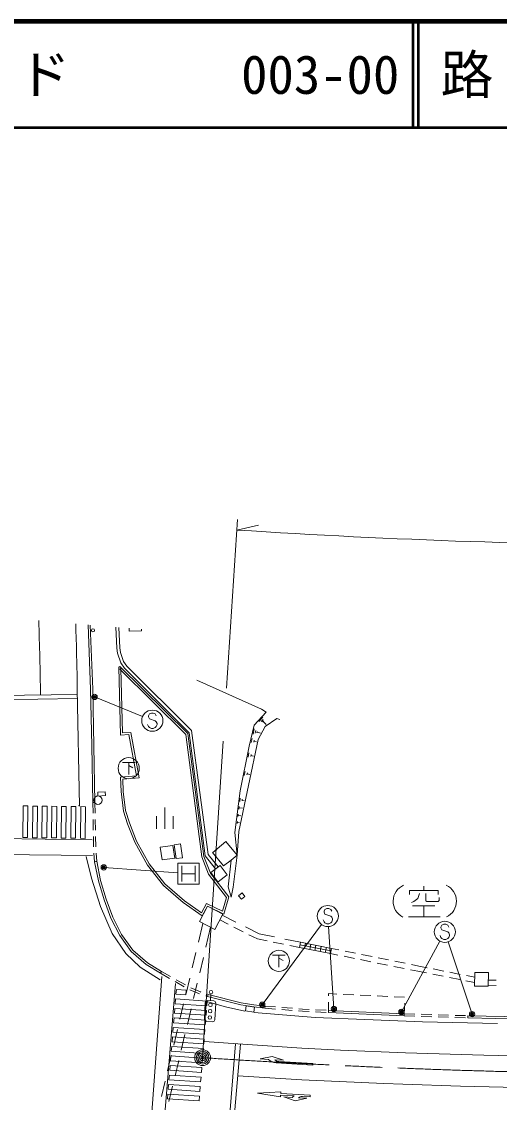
# Model space of a CAD drawing. Units: millimetres, scale not verified. Extents: x 40000 to 680000, y 20000 to 380000.
# Drawn here: x 140761 to 185948, y 277808 to 380000 of the extents above; entities that cross this region are included whole.
import ezdxf
from ezdxf.enums import TextEntityAlignment as Align

# ---------------------------------------------------------------- set-up
doc = ezdxf.new("R2010")
doc.units = ezdxf.units.MM
doc.header["$LTSCALE"] = 1000
doc.header["$PDMODE"] = 32
doc.header["$PDSIZE"] = 500
doc.linetypes.add('CHAIN', pattern=[18.5, 12, -1.5, 3.5, -1.5])
for name, color, linetype, lineweight in [('M-BGD', 7, 'Continuous', 13), ('M-BGD-EXST', 7, 'Continuous', 13), ('M-BMK', 2, 'Continuous', 13), ('M-BMK-SRVR', 3, 'Continuous', 13), ('M-STR-HTXT', 7, 'Continuous', 13), ('M-STR-STRC', 7, 'Continuous', 13), ('M-TTL', 2, 'Continuous', 140), ('M-TTL-LINE', 7, 'Continuous', 50), ('M-TTL-TXT', 7, 'Continuous', 13)]:
    doc.layers.add(name, color=color, linetype=linetype, lineweight=lineweight)
doc.styles.add('ＭＳ ゴシック', font='')
doc.styles.get('ＭＳ ゴシック').set_extended_font_data('MS Gothic')

msp = doc.modelspace()

# ---------------------------------------------------------------- linework, layer by layer
at = {"layer": 'M-BGD'}
for p, q in [((147291, 316873), (147058, 322951)), ((147491, 316877), (147258, 322934)), ((149657, 322737), (149761, 320770)), ((149959, 322713), (150060, 320796)), ((150921, 322636), (150930, 322368)), ((150930, 322368), (152115, 322402)), ((152115, 322402), (152111, 322544)), ((149761, 320770), (149819, 320287)), ((150133, 319368), (149819, 320287)), ((150060, 320796), (150113, 320355)), ((150404, 319504), (150113, 320355)), ((150484, 318857), (150133, 319368)), ((150716, 319049), (150404, 319504)), ((156614, 312753), (150484, 318857)), ((156825, 312966), (150716, 319049)), ((157330, 317738), (163451, 315003)), ((146050, 316385), (136051, 316240)), ((146056, 315985), (136057, 315840)), ((163451, 315003), (163905, 314697)), ((163905, 314697), (162746, 313475)), ((163207, 313816), (163589, 314219)), ((163403, 313821), (163594, 314023)), ((163552, 313776), (163647, 313877)), ((163600, 313826), (163902, 313539)), ((164888, 314103), (163801, 313350)), ((165185, 314002), (164888, 314103)), ((158109, 301132), (156614, 312753)), ((158407, 301239), (156825, 312966)), ((162746, 313475), (162280, 311479)), ((162651, 312627), (162770, 313138)), ((162840, 312717), (162900, 312973)), ((163015, 312744), (163045, 312872)), ((163030, 312808), (163350, 312734)), ((163801, 313350), (163129, 312135)), ((159827, 311970), (157878, 282034)), ((163129, 312135), (161297, 303406)), ((162465, 311831), (162553, 312207)), ((162722, 311870), (162766, 312059)), ((162744, 311965), (162979, 311910)), ((162280, 311479), (161421, 307268)), ((162175, 310464), (162254, 310849)), ((162436, 310511), (162475, 310704)), ((162455, 310607), (162696, 310558)), ((161822, 308730), (161899, 309107)), ((162077, 308776), (162115, 308965)), ((162096, 308871), (162331, 308823)), ((148665, 307159), (147967, 307128)), ((147969, 306776), (147967, 307128)), ((147969, 306776), (148688, 306819)), ((148665, 307159), (148688, 306819)), ((161421, 307268), (160938, 303319)), ((161399, 306257), (161438, 306576)), ((147497, 306156), (147697, 306160)), ((147497, 306156), (147514, 305156)), ((147697, 306159), (147714, 305159)), ((154304, 305681), (154304, 303681)), ((161308, 305520), (161341, 305787)), ((161325, 305654), (161658, 305613)), ((161608, 306313), (161627, 306472)), ((161617, 306392), (161817, 306368)), ((147524, 304556), (147540, 303556)), ((147724, 304559), (147740, 303559)), ((153504, 304881), (153504, 303681)), ((155104, 304881), (155104, 303681)), ((161224, 304830), (161251, 305048)), ((161237, 304939), (161510, 304906)), ((161145, 304184), (161166, 304357)), ((161155, 304271), (161371, 304244)), ((126914, 302904), (147422, 302644)), ((147550, 302956), (147567, 301956)), ((147750, 302959), (147767, 301960)), ((160938, 303319), (161134, 301178)), ((161134, 301178), (161297, 303406)), ((155075, 302109), (155254, 300863)), ((155184, 302171), (155778, 302255)), ((155184, 302171), (155371, 300861)), ((155778, 302255), (155965, 300946)), ((160066, 302461), (158847, 301447)), ((160066, 302461), (161134, 301178)), ((147473, 301155), (126120, 301411)), ((147607, 301358), (147668, 300568)), ((147668, 300568), (147864, 300608)), ((147668, 300568), (147867, 300583)), ((147808, 301361), (147867, 300583)), ((155371, 300861), (155965, 300946)), ((159096, 299887), (158109, 301132)), ((159336, 300069), (158407, 301239)), ((158821, 301425), (159857, 300178)), ((160591, 300703), (159857, 300178)), ((160591, 300703), (160287, 298195)), ((161134, 301178), (160591, 300703)), ((161134, 301178), (160768, 298160)), ((155545, 298429), (155545, 300429)), ((155545, 300429), (157545, 300429)), ((155920, 300179), (155920, 298679)), ((155920, 299429), (157170, 299429)), ((157170, 300179), (157170, 298679)), ((157545, 300429), (157545, 298429)), ((158658, 299555), (159535, 300220)), ((159329, 298669), (158658, 299555)), ((160212, 299325), (159535, 300220)), ((157545, 298429), (155545, 298429)), ((159335, 298661), (160212, 299325)), ((160287, 298195), (160577, 297209)), ((160577, 297209), (160768, 298160)), ((161288, 297349), (161626, 297611)), ((161626, 297611), (161887, 297273)), ((177438, 297478), (177438, 297846)), ((177438, 297846), (180158, 297846)), ((177438, 297478), (177438, 297846)), ((177438, 297846), (180158, 297846)), ((178404, 297559), (178220, 297087)), ((178404, 297559), (178220, 297087)), ((178794, 298237), (178794, 297846)), ((178794, 298237), (178794, 297846)), ((178993, 297559), (178993, 296881)), ((178993, 297559), (178993, 296881)), ((180158, 297846), (180158, 297463)), ((180158, 297846), (180158, 297463)), ((161288, 297349), (161550, 297012)), ((161550, 297012), (161887, 297273)), ((177866, 296815), (177637, 296711)), ((177866, 296815), (177637, 296711)), ((179848, 296402), (177741, 296402)), ((179848, 296402), (177741, 296402)), ((178220, 297087), (177866, 296815)), ((178220, 297087), (177866, 296815)), ((178794, 296402), (178794, 295341)), ((178794, 296402), (178794, 295341)), ((178993, 296881), (179082, 296800)), ((178993, 296881), (179082, 296800)), ((179082, 296800), (180143, 296800)), ((179082, 296800), (180143, 296800)), ((180143, 296800), (180246, 296896)), ((180143, 296800), (180246, 296896)), ((180246, 296896), (180246, 297168)), ((180246, 296896), (180246, 297168)), ((161033, 294845), (159730, 295501)), ((177350, 295341), (180342, 295341)), ((177350, 295341), (180342, 295341)), ((157905, 294735), (157479, 292956)), ((158638, 294360), (158187, 292478)), ((160300, 294654), (159502, 295056)), ((161730, 293935), (160836, 294384)), ((163229, 293741), (161926, 294396)), ((163064, 293264), (162266, 293666)), ((164690, 293446), (163229, 293741)), ((163970, 293081), (163064, 293264)), ((165538, 292765), (164558, 292962)), ((167131, 292953), (165670, 293248)), ((167032, 292463), (166126, 292646)), ((167032, 292463), (167130, 292953)), ((169962, 291881), (167032, 292463)), ((170010, 292126), (167081, 292708)), ((170059, 292371), (167130, 292953)), ((167622, 292856), (167523, 292366)), ((168112, 292758), (168013, 292268)), ((168603, 292661), (168504, 292171)), ((169093, 292563), (168994, 292073)), ((169583, 292466), (169485, 291976)), ((169962, 291881), (170061, 292371)), ((170766, 292228), (170061, 292371)), ((157246, 291983), (156897, 290525)), ((157954, 291506), (157605, 290047)), ((170667, 291738), (169962, 291881)), ((172235, 291421), (171255, 291620)), ((172334, 291912), (171354, 292110)), ((173804, 291104), (172824, 291303)), ((173903, 291595), (172922, 291793)), ((175471, 291278), (174491, 291476)), ((175372, 290787), (174392, 290986)), ((176940, 290470), (175960, 290669)), ((177039, 290961), (176059, 291159)), ((178234, 290209), (177528, 290352)), ((178333, 290699), (177627, 290842)), ((179109, 290543), (178333, 290699)), ((180678, 290227), (179698, 290425)), ((153885, 290015), (153991, 290184)), ((153885, 290015), (154755, 289522)), ((153984, 290189), (154854, 289696)), ((155277, 289226), (156148, 288734)), ((155376, 289400), (156246, 288908)), ((156664, 289552), (156315, 288093)), ((179057, 290043), (178234, 290209)), ((180626, 289728), (179645, 289925)), ((182194, 289412), (181214, 289610)), ((182247, 289912), (181266, 290109)), ((183606, 289129), (182782, 289294)), ((183611, 289637), (182835, 289794)), ((185647, 289360), (184897, 289379)), ((156682, 288462), (157600, 288068)), ((156781, 288637), (157675, 288253)), ((157372, 289075), (157023, 287616)), ((157675, 288253), (157700, 288245)), ((185638, 288861), (184891, 288879)), ((158172, 287884), (158350, 287827)), ((158272, 288062), (158411, 288018)), ((158350, 287827), (158411, 288018)), ((169793, 287275), (169787, 286508)), ((169800, 288088), (169799, 287875)), ((170587, 288051), (169800, 288088)), ((172186, 287976), (171187, 288023)), ((173784, 287901), (172785, 287948)), ((175382, 287826), (174383, 287873)), ((176980, 287751), (175981, 287798)), ((176952, 286186), (176992, 287185)), ((156082, 287121), (155732, 285662)), ((156790, 286643), (156441, 285185)), ((163765, 286710), (163787, 286909)), ((163765, 286710), (164762, 286631)), ((163781, 286910), (164777, 286830)), ((165360, 286584), (166357, 286504)), ((165376, 286783), (166372, 286704)), ((166955, 286457), (167316, 286428)), ((166971, 286656), (167329, 286628)), ((167316, 286428), (167953, 286397)), ((167329, 286628), (167969, 286597)), ((168552, 286368), (169551, 286320)), ((168568, 286568), (169567, 286519)), ((169778, 286309), (169788, 286508)), ((169778, 286309), (176946, 285986)), ((169787, 286508), (176955, 286186)), ((176946, 285986), (176955, 286186)), ((176952, 286186), (177951, 286155)), ((176946, 285986), (177945, 285956)), ((178545, 285937), (179545, 285906)), ((178551, 286137), (179551, 286106)), ((180144, 285888), (181144, 285857)), ((180150, 286088), (181150, 286057)), ((181744, 285839), (182743, 285808)), ((181750, 286038), (182749, 286008)), ((182954, 285801), (182960, 286001)), ((182954, 285801), (192975, 285586)), ((182958, 286001), (192979, 285786)), ((155500, 284690), (155150, 283231)), ((156208, 284212), (155859, 282753)), ((154917, 282258), (154568, 280800)), ((155626, 281781), (155276, 280322)), ((163327, 281920), (164126, 281875)), ((168302, 281336), (164822, 281534)), ((165073, 281670), (168310, 281486)), ((168302, 281336), (168310, 281486)), ((154335, 279827), (153986, 278368)), ((155044, 279350), (154694, 277891)), ((165252, 278341), (165260, 278490)), ((165260, 278490), (166546, 278419)), ((165277, 278790), (165268, 278640)), ((165268, 278640), (168064, 278485)), ((165551, 278324), (166350, 278280)), ((167314, 278376), (168056, 278335)), ((168056, 278335), (168064, 278485))]:
    msp.add_line(p, q, dxfattribs=at)
for points in [[(159882, 295608), (158326, 296359), (157841, 295433), (156031, 296707), (154175, 298322), (152665, 300253), (151457, 302415), (150762, 304159), (150383, 305349), (150161, 307204), (150114, 308570), (151636, 308671), (150912, 312582), (150103, 312537), (149947, 318956), (150064, 319029), (156479, 312674), (157997, 301064), (158616, 299493), (160362, 297232)], [(159757, 295891), (158239, 296624), (157769, 295728), (156154, 296864), (154321, 298460), (152832, 300364), (151638, 302501), (150950, 304227), (150579, 305392), (150360, 307219), (150321, 308383), (151874, 308486), (151077, 312792), (150298, 312748), (150150, 318847), (150036, 318775), (156290, 312581), (157801, 301013), (158440, 299393), (160141, 297191)], [(159784, 295606), (158331, 296350), (157587, 294897), (159040, 294153)], [(184890, 288786), (184905, 290074), (183616, 290089), (183602, 288801)], [(161934, 286473), (162714, 286347), (162789, 286815), (162009, 286941)]]:
    msp.add_lwpolyline(points, close=True, dxfattribs=at)
for points in [[(147291, 316873), (147392, 311519), (147497, 306156)], [(147491, 316877), (147592, 311523), (147697, 306160)], [(155248, 300905), (154045, 300732), (153872, 301936), (155075, 302109), (155248, 300905), (154045, 300732)], [(147668, 300568), (148036, 298748), (148555, 296963), (149198, 295228), (150049, 293591), (151135, 292064), (152548, 290849), (153885, 290015)], [(147864, 300608), (148230, 298796), (148745, 297026), (149382, 295309), (150220, 293696), (151284, 292200), (152666, 291011), (153991, 290184)], [(158350, 287827), (161490, 287039), (162708, 286830), (163765, 286710)], [(158399, 288021), (161532, 287235), (162736, 287028), (163787, 286909)], [(163327, 281920), (164442, 282157), (165523, 281795), (164725, 281840)], [(165277, 278790), (163068, 278687), (165252, 278341)], [(165551, 278324), (166633, 277964), (167748, 278202), (166949, 278246)]]:
    msp.add_lwpolyline(points, dxfattribs=at)
msp.add_circle((147509, 322437), 150, dxfattribs=at)
for centre, radius, start, end in [((-252502, 310215), 395100, 0.88744, 1.90666), ((-251909, 310357), 397992, 0.94307, 1.82783), ((177554, 296820), 1659, 113.71495, 243.79432), ((177554, 296820), 1659, 113.71495, 243.79432), ((180238, 296835), 1650, 295.17877, 65.65461), ((180238, 296835), 1650, 295.17877, 65.65461), ((164879, 282533), 1000, 221.16711, 266.74012), ((165101, 282170), 500, 221.16711, 266.74013), ((167024, 277541), 1000, 118.61077, 132.39544), ((167286, 277877), 500, 86.82242, 132.39544), ((167024, 277541), 1000, 86.82243, 86.82245)]:
    msp.add_arc(centre, radius, start, end, dxfattribs=at)
at = {"layer": 'M-BGD-EXST'}
for p, q in [((150290, 309954), (151490, 309954)), ((150290, 309954), (151490, 309954)), ((150890, 309954), (150890, 308804)), ((150890, 309954), (150890, 308804)), ((150890, 309654), (151290, 309454)), ((150890, 309654), (151290, 309454)), ((164494, 291737), (165694, 291737)), ((164494, 291737), (165694, 291737)), ((165094, 291737), (165094, 290587)), ((165094, 291737), (165094, 290587)), ((165094, 291437), (165494, 291237)), ((165094, 291437), (165494, 291237))]:
    msp.add_line(p, q, dxfattribs=at)
for centre in [(150890, 309404), (150890, 309404), (165094, 291187), (165094, 291187)]:
    msp.add_circle(centre, 1000, dxfattribs=at)
at = {"layer": 'M-BMK', "linetype": 'CHAIN'}
msp.add_arc((206606, 1030449), 750000, 266.2748, 269.89027, dxfattribs=at)
at = {"layer": 'M-BMK-SRVR'}
for radius in [750, 600, 450, 300, 150, 20]:
    msp.add_circle((157878, 282034), radius, dxfattribs=at)
at = {"layer": 'M-STR-HTXT'}
for p, q in [((160152, 316960), (161191, 332926)), ((161126, 331928), (163161, 332397)), ((147667, 316145), (152192, 314280)), ((148528, 300031), (155547, 299504)), ((163519, 287047), (169130, 294623)), ((170299, 286642), (169789, 294430)), ((176675, 286364), (180304, 293044)), ((183364, 286153), (181105, 292978))]:
    msp.add_line(p, q, dxfattribs=at)
for centre, radius in [((147667, 316145), 150), ((147667, 316145), 120), ((147667, 316145), 90), ((147667, 316145), 60), ((147667, 316145), 30), ((147667, 316145), 20), ((148528, 300031), 150), ((148528, 300031), 120), ((148528, 300031), 90), ((148528, 300031), 60), ((148528, 300031), 30), ((148528, 300031), 20), ((163519, 287047), 150), ((163519, 287047), 120), ((163519, 287047), 90), ((163519, 287047), 60), ((163519, 287047), 30), ((163519, 287047), 20), ((170299, 286642), 150), ((170299, 286642), 120), ((170299, 286642), 90), ((170299, 286642), 60), ((170299, 286642), 30), ((170299, 286642), 20), ((176675, 286364), 150), ((176675, 286364), 120), ((176675, 286364), 90), ((176675, 286364), 60), ((176675, 286364), 30), ((176675, 286364), 20), ((183364, 286153), 150), ((183364, 286153), 120), ((183364, 286153), 90), ((183364, 286153), 60), ((183364, 286153), 30), ((183364, 286153), 20)]:
    msp.add_circle(centre, radius, dxfattribs=at)
msp.add_arc((206606, 1030449), 700000, 266.2748, 269.89027, dxfattribs=at)
for p in [(147667, 316145), (148528, 300031), (163519, 287047), (170299, 286642), (176675, 286364), (183364, 286153)]:
    msp.add_point(p, dxfattribs=at)
at = {"layer": 'M-STR-STRC'}
for p, q in [((146229, 305813), (146029, 316907)), ((152849, 314533), (152758, 314351)), ((152758, 314351), (152758, 314261)), ((152758, 314261), (152849, 314079)), ((153031, 314624), (152849, 314533)), ((152849, 314079), (153394, 313897)), ((153213, 314624), (153031, 314624)), ((153394, 314533), (153213, 314624)), ((153485, 314351), (153394, 314533)), ((153394, 313897), (153485, 313806)), ((153485, 313806), (153576, 313624)), ((152758, 313351), (152667, 313533)), ((152849, 313261), (152758, 313351)), ((153031, 313170), (152849, 313261)), ((153213, 313170), (153031, 313170)), ((153394, 313261), (153213, 313170)), ((153485, 313351), (153394, 313261)), ((153576, 313533), (153485, 313351)), ((153576, 313624), (153576, 313533)), ((146189, 305828), (146183, 305914)), ((169451, 296061), (169360, 295879)), ((169360, 295879), (169360, 295788)), ((169360, 295788), (169451, 295607)), ((169633, 296152), (169451, 296061)), ((169451, 295607), (169996, 295425)), ((169815, 296152), (169633, 296152)), ((169996, 296061), (169815, 296152)), ((170087, 295879), (169996, 296061)), ((169996, 295425), (170087, 295334)), ((169360, 294879), (169269, 295061)), ((169451, 294788), (169360, 294879)), ((169633, 294698), (169451, 294788)), ((169815, 294698), (169633, 294698)), ((169996, 294788), (169815, 294698)), ((170087, 294879), (169996, 294788)), ((170087, 295334), (170178, 295152)), ((170178, 295061), (170087, 294879)), ((170178, 295152), (170178, 295061)), ((180516, 294572), (180425, 294390)), ((180425, 294390), (180425, 294299)), ((180697, 294663), (180516, 294572)), ((180879, 294663), (180697, 294663)), ((181061, 294572), (180879, 294663)), ((181152, 294390), (181061, 294572)), ((180425, 293390), (180334, 293572)), ((180425, 294299), (180516, 294117)), ((180516, 293299), (180425, 293390)), ((180516, 294117), (181061, 293936)), ((180697, 293208), (180516, 293299)), ((181061, 293299), (180879, 293208)), ((181061, 293936), (181152, 293845)), ((181152, 293390), (181061, 293299)), ((181152, 293845), (181243, 293663)), ((181243, 293572), (181152, 293390)), ((181243, 293663), (181243, 293572)), ((180879, 293208), (180697, 293208)), ((152941, 275059), (154013, 289721)), ((154186, 275304), (155305, 289036)), ((158048, 285655), (158129, 287253)), ((158339, 287442), (158938, 287412)), ((158639, 287427), (158671, 288059)), ((159128, 287202), (159047, 285604)), ((158237, 285445), (158837, 285414)), ((160484, 277097), (161005, 283358)), ((160936, 277100), (161454, 283328))]:
    msp.add_line(p, q, dxfattribs=at)
for points in [[(141319, 302843), (141349, 305834), (140899, 305840), (140869, 302848)], [(142229, 302831), (142259, 305823), (141809, 305829), (141779, 302837)], [(143138, 302820), (143168, 305811), (142718, 305817), (142688, 302825)], [(144048, 302808), (144078, 305800), (143628, 305806), (143598, 302814)], [(144957, 302797), (144987, 305788), (144537, 305794), (144507, 302802)], [(145867, 302785), (145897, 305777), (145447, 305782), (145417, 302791)], [(146776, 302774), (146806, 305765), (146356, 305771), (146326, 302779)], [(156298, 287976), (156335, 288425), (155398, 288487), (155361, 288039)], [(155288, 287140), (158279, 286940), (158316, 287389), (155325, 287588)], [(155214, 286241), (158205, 286041), (158242, 286490), (155251, 286689)], [(155214, 286241), (158205, 286041), (158242, 286490), (155251, 286689)], [(155141, 285342), (158132, 285142), (158169, 285591), (155177, 285790)], [(155141, 285342), (158132, 285142), (158169, 285591), (155177, 285790)], [(155067, 284443), (158058, 284243), (158095, 284692), (155104, 284891)], [(155067, 284443), (158058, 284243), (158095, 284692), (155104, 284891)], [(154920, 282644), (157911, 282445), (157948, 282894), (154956, 283093)], [(154920, 282644), (157911, 282445), (157948, 282894), (154956, 283093)], [(154993, 283544), (157985, 283344), (158021, 283793), (155030, 283992)], [(154993, 283544), (157985, 283344), (158021, 283793), (155030, 283992)], [(154846, 281745), (154883, 282194), (157874, 281995), (157838, 281546), (154846, 281745), (157838, 281546), (157874, 281995), (154883, 282194)], [(154772, 280846), (154809, 281295), (157801, 281095), (157764, 280647), (154772, 280846), (157764, 280647), (157801, 281095), (154809, 281295)], [(154699, 279947), (154736, 280396), (157727, 280196), (157690, 279748), (154699, 279947), (157690, 279748), (157727, 280196), (154736, 280396)], [(154625, 279048), (154662, 279497), (157654, 279297), (157617, 278849), (154625, 279048), (157617, 278849), (157654, 279297), (154662, 279497)], [(154552, 278149), (154588, 278598), (157580, 278398), (157543, 277950), (154552, 278149), (157543, 277950), (157580, 278398), (154588, 278598)]]:
    msp.add_lwpolyline(points, close=True, dxfattribs=at)
for points in [[(153865, 289396), (151988, 290602), (150627, 291880), (149334, 293772), (148226, 296335), (147362, 299009), (146870, 301071)], [(161866, 286435), (160039, 286830), (158363, 287321)], [(185777, 285261), (178672, 285432), (173212, 285632), (168512, 285840), (162762, 286307)], [(158054, 283568), (161211, 283344), (167265, 282945), (170927, 282744), (177071, 282508), (184488, 282268)], [(184488, 282268), (195345, 282035), (204256, 281938), (213443, 281873), (231201, 281897)], [(161201, 280317), (167265, 279942), (175005, 279598), (176804, 279524), (182258, 279347)], [(182258, 279347), (195766, 279026), (204052, 278953), (214626, 278889), (231594, 278898)]]:
    msp.add_lwpolyline(points, dxfattribs=at)
for centre, radius in [((153122, 313897), 1000), ((147985, 306389), 400), ((147985, 306389), 400), ((169724, 295425), 1000), ((180788, 293936), 1000), ((158679, 288226), 167), ((158618, 287027), 167), ((158588, 286428), 167), ((158557, 285829), 167)]:
    msp.add_circle(centre, radius, dxfattribs=at)
for centre, radius, start, end in [((158402, 287162), 288, 102.62138, 161.55836), ((158856, 287147), 277, 11.40341, 72.77634), ((158365, 285750), 331, 196.79385, 247.3859), ((158765, 285705), 299, 283.86895, 340.3108)]:
    msp.add_arc(centre, radius, start, end, dxfattribs=at)
at = {"layer": 'M-TTL'}
msp.add_line((680000, 380000), (40000, 380000), dxfattribs=at)
at = {"layer": 'M-TTL-LINE'}
for p, q in [((177750, 380000), (177750, 370000)), ((178250, 380000), (178250, 370000)), ((40000, 370000), (680000, 370000))]:
    msp.add_line(p, q, dxfattribs=at)

# ---------------------------------------------------------------- texts
at = {"layer": 'M-TTL-TXT', "style": 'ＭＳ ゴシック'}
for s, p in [('図面コード', (120380, 375000)), ('路 線 名', (180380, 375000)), ('003-00', (161521, 375000))]:
    msp.add_text(s, height=3666, dxfattribs=at).set_placement(p, align=Align.MIDDLE_LEFT)

doc.saveas('drawing.dxf')
